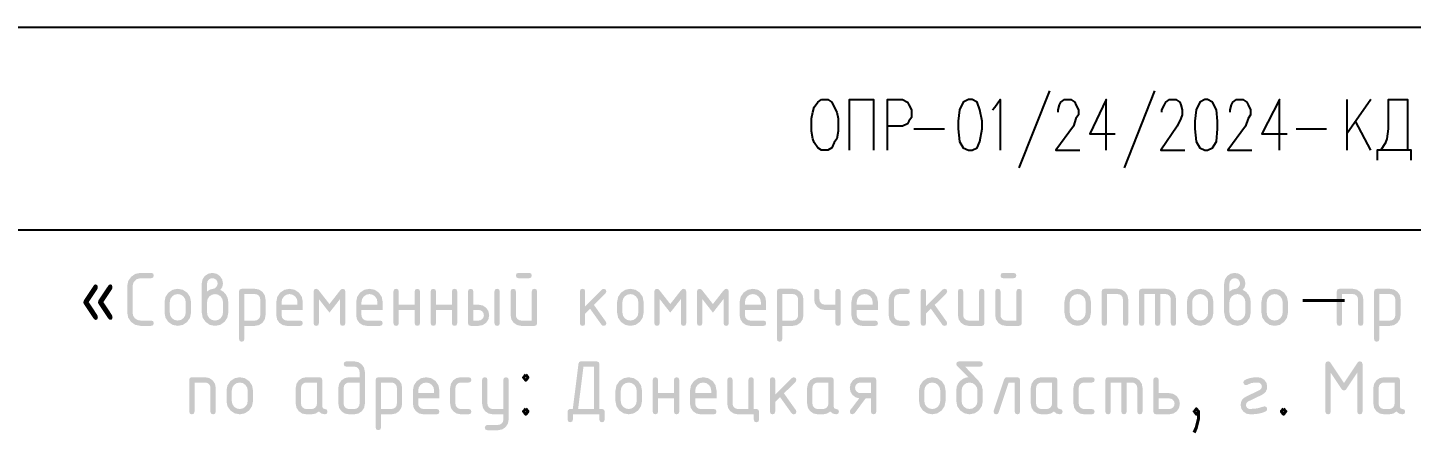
# Model space of a CAD drawing. Header units: millimetres. Extents: x 0 to 420, y 0 to 297.
# Drawn here: x 337.33 to 383.63, y 25.47 to 39.03 of the extents above; entities that cross this region are included whole.
import ezdxf

# ---------------------------------------------------------------- set-up
doc = ezdxf.new("R2010")
doc.units = ezdxf.units.MM
doc.layers.get('0').update_dxf_attribs({"linetype": 'CONTINUOUS'})
doc.styles.get("Standard").update_dxf_attribs({"font": 'STANDARD'})

msp = doc.modelspace()

# ---------------------------------------------------------------- hatches: boundary and pattern name
at = {"true_color": 0x000007}
for points in [[(341.462651, 30.814477), (341.529141, 30.792222), (341.551397, 30.725732), (341.529141, 30.659035), (341.462651, 30.636986), (341.107668, 30.636986), (340.97331, 30.603982), (340.877812, 30.505246), (340.841983, 30.370749), (340.841983, 29.483844), (340.861413, 29.3818), (340.919704, 29.295879), (341.005418, 29.237588), (341.107668, 29.218158), (341.462651, 29.218158), (341.529141, 29.195903), (341.551397, 29.129412), (341.529141, 29.062715), (341.462651, 29.040667), (341.107668, 29.040667), (340.936998, 29.072982), (340.794027, 29.170202), (340.696806, 29.313174), (340.664491, 29.483844), (340.664491, 30.370749), (340.696806, 30.541006), (340.794027, 30.684391), (340.936998, 30.781887), (341.107668, 30.814477)], [(347.430347, 29.483844), (347.075916, 29.938045), (347.075916, 29.129412), (347.053661, 29.062715), (346.98717, 29.040667), (346.920473, 29.062715), (346.898425, 29.129412), (346.898425, 30.193258), (346.920473, 30.259748), (346.98717, 30.282003), (347.031336, 30.267947), (347.075916, 30.22578), (347.430347, 29.771578), (347.78533, 30.22578), (347.82922, 30.267947), (347.873524, 30.282003), (347.940015, 30.259748), (347.96227, 30.193258), (347.96227, 29.129412), (347.940015, 29.062715), (347.873524, 29.040667), (347.80731, 29.062715), (347.78533, 29.129412), (347.78533, 29.938045)], [(349.749181, 29.572589), (349.749181, 29.129412), (349.726926, 29.062715), (349.660436, 29.040667), (349.593739, 29.062715), (349.57169, 29.129412), (349.57169, 30.193258), (349.593739, 30.259748), (349.660436, 30.282003), (349.726926, 30.259748), (349.749181, 30.193258), (349.749181, 29.750081), (350.281104, 29.750081), (350.281104, 30.193258), (350.303153, 30.259748), (350.36985, 30.282003), (350.43634, 30.259748), (350.458595, 30.193258), (350.458595, 29.129412), (350.43634, 29.062715), (350.36985, 29.040667), (350.303153, 29.062715), (350.281104, 29.129412), (350.281104, 29.572589)], [(350.995968, 29.572589), (350.995968, 29.129412), (350.973713, 29.062715), (350.907222, 29.040667), (350.840525, 29.062715), (350.818477, 29.129412), (350.818477, 30.193258), (350.840525, 30.259748), (350.907222, 30.282003), (350.973713, 30.259748), (350.995968, 30.193258), (350.995968, 29.750081), (351.527891, 29.750081), (351.527891, 30.193258), (351.549939, 30.259748), (351.616636, 30.282003), (351.683127, 30.259748), (351.705382, 30.193258), (351.705382, 29.129412), (351.683127, 29.062715), (351.616636, 29.040667), (351.549939, 29.062715), (351.527891, 29.129412), (351.527891, 29.572589)], [(355.985879, 29.698818), (356.543158, 30.256648), (356.606547, 30.282003), (356.673038, 30.259748), (356.695293, 30.193258), (356.668283, 30.131522), (356.278574, 29.741812), (356.677654, 29.180675), (356.695293, 29.127759), (356.673038, 29.062302), (356.606547, 29.040667), (356.564242, 29.0499), (356.532685, 29.078149), (356.150692, 29.614482), (355.985879, 29.449117), (355.985879, 29.129412), (355.963624, 29.062715), (355.897133, 29.040667), (355.830436, 29.062715), (355.808388, 29.129412), (355.808388, 30.193258), (355.830436, 30.259748), (355.897133, 30.282003), (355.963624, 30.259748), (355.985879, 30.193258)], [(358.833884, 29.483844), (358.479452, 29.938045), (358.479452, 29.129412), (358.457197, 29.062715), (358.390707, 29.040667), (358.32401, 29.062715), (358.301961, 29.129412), (358.301961, 30.193258), (358.32401, 30.259748), (358.390707, 30.282003), (358.434873, 30.267947), (358.479452, 30.22578), (358.833884, 29.771578), (359.188866, 30.22578), (359.232757, 30.267947), (359.277061, 30.282003), (359.343551, 30.259748), (359.365806, 30.193258), (359.365806, 29.129412), (359.343551, 29.062715), (359.277061, 29.040667), (359.210846, 29.062715), (359.188866, 29.129412), (359.188866, 29.938045)], [(360.260362, 29.483844), (359.905931, 29.938045), (359.905931, 29.129412), (359.883676, 29.062715), (359.817185, 29.040667), (359.750488, 29.062715), (359.72844, 29.129412), (359.72844, 30.193258), (359.750488, 30.259748), (359.817185, 30.282003), (359.861351, 30.267947), (359.905931, 30.22578), (360.260362, 29.771578), (360.615345, 30.22578), (360.659236, 30.267947), (360.703539, 30.282003), (360.77003, 30.259748), (360.792285, 30.193258), (360.792285, 29.129412), (360.77003, 29.062715), (360.703539, 29.040667), (360.637325, 29.062715), (360.615345, 29.129412), (360.615345, 29.938045)], [(364.535397, 30.193258), (364.535397, 29.129412), (364.513142, 29.062715), (364.446651, 29.040667), (364.379954, 29.062715), (364.357906, 29.129412), (364.357906, 29.572589), (364.002923, 29.572589), (363.867255, 29.597945), (363.752671, 29.674564), (363.674537, 29.787426), (363.648492, 29.920957), (363.648492, 30.193258), (363.67054, 30.259748), (363.737237, 30.282003), (363.803728, 30.259748), (363.825983, 30.193258), (363.825983, 29.927572), (363.838937, 29.859841), (363.878348, 29.802446), (363.935468, 29.763034), (364.002923, 29.750081), (364.357906, 29.750081), (364.357906, 30.193258), (364.379954, 30.259748), (364.446651, 30.282003), (364.513142, 30.259748)], [(366.319556, 29.927572), (366.319556, 29.395649), (366.33251, 29.327919), (366.371922, 29.270523), (366.429041, 29.231112), (366.496496, 29.218158), (366.762733, 29.218158), (366.829224, 29.195903), (366.851479, 29.129412), (366.829224, 29.062715), (366.762733, 29.040667), (366.496496, 29.040667), (366.358968, 29.066298), (366.244591, 29.143193), (366.167696, 29.257639), (366.142065, 29.395649), (366.142065, 29.927572), (366.167696, 30.064825), (366.244591, 30.178926), (366.358968, 30.256096), (366.496496, 30.282003), (366.762733, 30.282003), (366.829224, 30.259748), (366.851479, 30.193258), (366.829224, 30.127043), (366.762733, 30.105063), (366.496496, 30.105063), (366.42787, 30.091972), (366.370819, 30.053249), (366.332372, 29.995785)], [(367.389415, 29.698818), (367.946694, 30.256648), (368.010084, 30.282003), (368.076574, 30.259748), (368.098829, 30.193258), (368.07182, 30.131522), (367.682111, 29.741812), (368.08119, 29.180675), (368.098829, 29.127759), (368.076574, 29.062302), (368.010084, 29.040667), (367.967778, 29.0499), (367.936221, 29.078149), (367.554229, 29.614482), (367.389415, 29.449117), (367.389415, 29.129412), (367.36716, 29.062715), (367.30067, 29.040667), (367.233973, 29.062715), (367.211924, 29.129412), (367.211924, 30.193258), (367.233973, 30.259748), (367.30067, 30.282003), (367.36716, 30.259748), (367.389415, 30.193258)], [(369.345616, 30.193258), (369.345616, 29.129412), (369.323361, 29.062715), (369.25687, 29.040667), (368.813142, 29.040667), (368.675614, 29.066298), (368.561237, 29.143193), (368.484342, 29.257639), (368.458711, 29.395649), (368.458711, 30.193258), (368.480759, 30.259748), (368.547456, 30.282003), (368.613947, 30.259748), (368.636202, 30.193258), (368.636202, 29.395649), (368.649156, 29.327919), (368.688567, 29.270523), (368.745687, 29.231112), (368.813142, 29.218158), (369.168125, 29.218158), (369.168125, 30.193258), (369.190173, 30.259748), (369.25687, 30.282003), (369.323361, 30.259748)], [(373.26893, 29.129412), (373.26893, 30.193258), (373.290978, 30.259748), (373.357675, 30.282003), (373.800852, 30.282003), (373.937278, 30.256027), (374.052207, 30.178375), (374.129859, 30.063929), (374.155835, 29.927572), (374.155835, 29.129412), (374.13358, 29.062715), (374.067089, 29.040667), (374.000392, 29.062715), (373.978344, 29.129412), (373.978344, 29.927572), (373.965528, 29.996474), (373.927081, 30.0538), (373.869961, 30.092248), (373.800852, 30.105063), (373.446421, 30.105063), (373.446421, 29.129412), (373.424166, 29.062715), (373.357675, 29.040667), (373.290978, 29.062715)], [(374.604462, 30.282003), (375.402622, 30.282003), (375.538979, 30.256027), (375.653425, 30.178375), (375.731077, 30.063929), (375.757053, 29.927572), (375.757053, 29.129412), (375.734798, 29.062715), (375.668307, 29.040667), (375.60161, 29.062715), (375.579562, 29.129412), (375.579562, 29.927572), (375.566746, 29.996474), (375.528299, 30.0538), (375.471248, 30.092248), (375.402622, 30.105063), (375.22513, 30.105063), (375.22513, 29.129412), (375.202875, 29.062715), (375.136385, 29.040667), (375.069688, 29.062715), (375.047639, 29.129412), (375.047639, 30.105063), (374.693208, 30.105063), (374.693208, 29.129412), (374.670952, 29.062715), (374.604462, 29.040667), (374.537765, 29.062715), (374.515716, 29.129412), (374.515716, 30.193258), (374.537765, 30.259748)], [(381.135158, 29.129412), (381.135158, 30.193258), (381.157207, 30.259748), (381.223904, 30.282003), (381.667081, 30.282003), (381.803507, 30.256027), (381.918435, 30.178375), (381.996087, 30.063929), (382.022063, 29.927572), (382.022063, 29.129412), (381.999808, 29.062715), (381.933318, 29.040667), (381.866621, 29.062715), (381.844572, 29.129412), (381.844572, 29.927572), (381.831756, 29.996474), (381.793309, 30.0538), (381.736189, 30.092248), (381.667081, 30.105063), (381.312649, 30.105063), (381.312649, 29.129412), (381.290394, 29.062715), (381.223904, 29.040667), (381.157207, 29.062715)], [(381.906749, 27.851144), (381.973239, 27.828889), (381.995495, 27.762398), (381.995495, 26.166079), (381.973239, 26.099382), (381.906749, 26.077333), (381.840052, 26.099382), (381.818003, 26.166079), (381.818003, 27.470806), (381.456957, 26.928961), (381.418166, 26.888791), (381.374826, 26.875493), (381.330522, 26.888791), (381.291593, 26.928961), (380.931649, 27.470806), (380.931649, 26.166079), (380.909394, 26.099382), (380.842904, 26.077333), (380.776207, 26.099382), (380.754158, 26.166079), (380.754158, 27.762398), (380.776207, 27.828889), (380.842904, 27.851144), (380.886312, 27.839982), (380.920625, 27.806496), (381.374826, 27.125194), (381.831784, 27.812008), (381.863065, 27.841291)], [(342.738825, 26.166079), (342.738825, 27.229924), (342.760873, 27.296415), (342.82757, 27.31867), (343.270747, 27.31867), (343.407173, 27.292694), (343.522102, 27.215042), (343.599754, 27.100596), (343.62573, 26.964239), (343.62573, 26.166079), (343.603475, 26.099382), (343.536984, 26.077333), (343.470287, 26.099382), (343.448239, 26.166079), (343.448239, 26.964239), (343.435423, 27.033141), (343.396976, 27.090467), (343.339856, 27.128914), (343.270747, 27.14173), (342.916316, 27.14173), (342.916316, 26.166079), (342.894061, 26.099382), (342.82757, 26.077333), (342.760873, 26.099382)], [(351.646587, 26.964239), (351.646587, 26.432316), (351.659541, 26.364585), (351.698952, 26.30719), (351.756072, 26.267778), (351.823527, 26.254825), (352.089764, 26.254825), (352.156254, 26.232569), (352.17851, 26.166079), (352.156254, 26.099382), (352.089764, 26.077333), (351.823527, 26.077333), (351.685999, 26.102965), (351.571622, 26.179859), (351.494727, 26.294305), (351.469096, 26.432316), (351.469096, 26.964239), (351.494727, 27.101491), (351.571622, 27.215593), (351.685999, 27.292763), (351.823527, 27.31867), (352.089764, 27.31867), (352.156254, 27.296415), (352.17851, 27.229924), (352.156254, 27.16371), (352.089764, 27.14173), (351.823527, 27.14173), (351.754901, 27.128639), (351.69785, 27.089916), (351.659403, 27.032452)], [(353.248369, 25.897086), (353.248369, 26.077333), (352.893386, 26.077333), (352.755858, 26.103034), (352.641481, 26.180411), (352.564586, 26.294994), (352.538955, 26.432316), (352.538955, 27.229924), (352.561003, 27.296415), (352.6277, 27.31867), (352.694191, 27.296415), (352.716446, 27.229924), (352.716446, 26.432316), (352.7294, 26.364585), (352.768811, 26.30719), (352.825931, 26.267778), (352.893386, 26.254825), (353.248369, 26.254825), (353.248369, 27.229924), (353.270417, 27.296415), (353.337114, 27.31867), (353.403605, 27.296415), (353.42586, 27.229924), (353.42586, 25.899842), (353.400297, 25.763485), (353.323885, 25.649039), (353.210679, 25.571387), (353.074736, 25.545411), (352.716446, 25.545411), (352.649749, 25.567666), (352.6277, 25.634156), (352.654159, 25.695892), (352.716446, 25.722351), (353.070877, 25.722351), (353.139986, 25.735029), (353.197106, 25.772511), (353.235553, 25.828597)], [(358.424176, 26.609256), (358.424176, 26.166079), (358.40192, 26.099382), (358.33543, 26.077333), (358.268733, 26.099382), (358.246684, 26.166079), (358.246684, 27.229924), (358.268733, 27.296415), (358.33543, 27.31867), (358.40192, 27.296415), (358.424176, 27.229924), (358.424176, 26.786747), (358.956098, 26.786747), (358.956098, 27.229924), (358.978147, 27.296415), (359.044844, 27.31867), (359.111334, 27.296415), (359.13359, 27.229924), (359.13359, 26.166079), (359.111334, 26.099382), (359.044844, 26.077333), (358.978147, 26.099382), (358.956098, 26.166079), (358.956098, 26.609256)], [(361.715357, 26.254825), (361.781848, 26.232569), (361.804103, 26.166079), (361.804103, 25.899842), (361.781848, 25.833352), (361.715357, 25.811096), (361.649143, 25.833352), (361.627163, 25.899842), (361.627163, 26.077333), (361.094689, 26.077333), (360.957161, 26.103034), (360.842784, 26.180411), (360.765889, 26.294994), (360.740258, 26.432316), (360.740258, 27.229924), (360.762306, 27.296415), (360.829003, 27.31867), (360.895494, 27.296415), (360.917749, 27.229924), (360.917749, 26.432316), (360.930702, 26.364585), (360.970114, 26.30719), (361.027234, 26.267778), (361.094689, 26.254825), (361.449672, 26.254825), (361.449672, 27.229924), (361.47172, 27.296415), (361.538417, 27.31867), (361.604908, 27.296415), (361.627163, 27.229924), (361.627163, 26.254825)], [(362.344228, 26.735484), (362.901506, 27.293314), (362.964896, 27.31867), (363.031386, 27.296415), (363.053642, 27.229924), (363.026632, 27.168188), (362.636923, 26.778479), (363.036003, 26.217342), (363.053642, 26.164425), (363.031386, 26.098969), (362.964896, 26.077333), (362.92259, 26.086566), (362.891033, 26.114816), (362.509041, 26.651148), (362.344228, 26.485784), (362.344228, 26.166079), (362.321972, 26.099382), (362.255482, 26.077333), (362.188785, 26.099382), (362.166736, 26.166079), (362.166736, 27.229924), (362.188785, 27.296415), (362.255482, 27.31867), (362.321972, 27.296415), (362.344228, 27.229924)], [(370.093398, 27.31867), (370.44838, 27.31867), (370.514871, 27.296415), (370.537126, 27.229924), (370.537126, 26.166079), (370.514871, 26.099382), (370.44838, 26.077333), (370.381683, 26.099382), (370.359635, 26.166079), (370.359635, 27.14173), (370.156788, 27.14173), (369.8222, 26.137967), (369.791125, 26.092354), (369.738966, 26.077333), (369.672269, 26.099726), (369.650221, 26.167181), (369.654079, 26.194191), (370.004652, 27.246461), (370.038896, 27.300549)], [(372.500977, 26.964239), (372.500977, 26.432316), (372.513931, 26.364585), (372.553343, 26.30719), (372.610462, 26.267778), (372.677917, 26.254825), (372.944154, 26.254825), (373.010645, 26.232569), (373.0329, 26.166079), (373.010645, 26.099382), (372.944154, 26.077333), (372.677917, 26.077333), (372.540389, 26.102965), (372.426012, 26.179859), (372.349118, 26.294305), (372.323486, 26.432316), (372.323486, 26.964239), (372.349118, 27.101491), (372.426012, 27.215593), (372.540389, 27.292763), (372.677917, 27.31867), (372.944154, 27.31867), (373.010645, 27.296415), (373.0329, 27.229924), (373.010645, 27.16371), (372.944154, 27.14173), (372.677917, 27.14173), (372.609291, 27.128639), (372.55224, 27.089916), (372.513793, 27.032452)], [(373.482091, 27.31867), (374.28025, 27.31867), (374.416607, 27.292694), (374.531053, 27.215042), (374.608706, 27.100596), (374.634682, 26.964239), (374.634682, 26.166079), (374.612427, 26.099382), (374.545936, 26.077333), (374.479239, 26.099382), (374.457191, 26.166079), (374.457191, 26.964239), (374.444375, 27.033141), (374.405928, 27.090467), (374.348877, 27.128914), (374.28025, 27.14173), (374.102759, 27.14173), (374.102759, 26.166079), (374.080504, 26.099382), (374.014013, 26.077333), (373.947316, 26.099382), (373.925268, 26.166079), (373.925268, 27.14173), (373.570836, 27.14173), (373.570836, 26.166079), (373.548581, 26.099382), (373.482091, 26.077333), (373.415394, 26.099382), (373.393345, 26.166079), (373.393345, 27.229924), (373.415394, 27.296415)], [(378.715984, 26.34357), (378.782475, 26.321315), (378.80473, 26.254825), (378.792052, 26.209349), (378.754569, 26.17545), (378.657745, 26.132446), (378.537666, 26.101794), (378.394436, 26.08344), (378.228159, 26.077333), (378.108683, 26.099795), (378.008224, 26.167733), (377.940287, 26.268192), (377.917825, 26.387668), (377.928892, 26.478411), (377.962129, 26.555513), (378.017586, 26.618971), (378.095316, 26.668787), (378.554478, 26.890376), (378.609049, 26.93716), (378.627239, 27.008336), (378.617386, 27.059186), (378.588102, 27.102594), (378.544694, 27.131877), (378.493845, 27.14173), (378.361829, 27.136838), (378.2695, 27.122437), (378.136657, 27.063457), (378.095316, 27.052984), (378.033029, 27.079443), (378.00657, 27.14173), (378.018215, 27.185138), (378.053424, 27.219451), (378.139293, 27.26286), (378.241388, 27.293865), (378.359606, 27.312469), (378.493845, 27.31867), (378.613321, 27.295933), (378.71378, 27.22772), (378.781992, 27.127536), (378.80473, 27.008336), (378.793482, 26.917678), (378.759806, 26.840766), (378.703806, 26.777497), (378.625585, 26.727767), (378.170281, 26.508384), (378.113988, 26.460015), (378.095316, 26.387668), (378.104893, 26.336405), (378.133901, 26.29341), (378.176896, 26.264402), (378.228159, 26.254825), (378.471176, 26.275151), (378.68236, 26.336405)]]:
    msp.add_hatch(color=0, dxfattribs=at).paths.add_polyline_path(points, flags=0)
h = msp.add_hatch(color=0, dxfattribs=at)
h.paths.add_polyline_path([(343.335556, 30.193258), (343.443456, 30.259748), (343.542262, 30.282003), (343.595109, 30.297369), (343.644236, 30.34374), (343.678481, 30.401617), (343.689987, 30.459495), (343.677172, 30.528603), (343.638724, 30.585723), (343.581605, 30.62417), (343.512496, 30.636986), (343.44387, 30.623895), (343.386819, 30.585172), (343.348372, 30.527708), (343.335556, 30.459495)], flags=0)
h.paths.add_polyline_path([(343.778733, 30.245623), (343.888356, 30.179409), (343.972761, 30.083015), (344.026849, 29.966088), (344.04497, 29.838826), (344.04497, 29.483844), (344.012379, 29.312691), (343.914883, 29.169651), (343.771498, 29.072913), (343.601242, 29.040667), (343.430089, 29.072982), (343.287049, 29.170202), (343.190311, 29.313174), (343.158065, 29.483844), (343.158065, 30.459495), (343.183765, 30.597023), (343.261142, 30.7114), (343.375657, 30.78857), (343.512496, 30.814477), (343.650024, 30.788501), (343.764401, 30.710849), (343.841572, 30.595921), (343.867479, 30.459495), (343.845223, 30.33871)], flags=0)
h.paths.add_polyline_path([(343.867479, 29.483844), (343.867479, 29.838826), (343.848048, 29.94087), (343.789757, 30.026791), (343.703768, 30.085357), (343.601242, 30.105063), (343.498302, 30.085357), (343.412726, 30.026791), (343.354711, 29.94087), (343.335556, 29.838826), (343.335556, 29.483844), (343.354711, 29.380904), (343.412726, 29.295328), (343.498302, 29.237313), (343.601242, 29.218158), (343.703768, 29.237588), (343.789757, 29.295879), (343.848048, 29.3818)], flags=0)
h = msp.add_hatch(color=0, dxfattribs=at)
h.paths.add_polyline_path([(354.378647, 30.193258), (354.378647, 29.129412), (354.356392, 29.062715), (354.289902, 29.040667), (353.846173, 29.040667), (353.708645, 29.066298), (353.594268, 29.143193), (353.517373, 29.257639), (353.491742, 29.395649), (353.491742, 30.193258), (353.513791, 30.259748), (353.580488, 30.282003), (353.646978, 30.259748), (353.669233, 30.193258), (353.669233, 29.395649), (353.682187, 29.327919), (353.721599, 29.270523), (353.778718, 29.231112), (353.846173, 29.218158), (354.201156, 29.218158), (354.201156, 30.193258), (354.223205, 30.259748), (354.289902, 30.282003), (354.356392, 30.259748)], flags=0)
h.paths.add_polyline_path([(354.110757, 30.636986), (353.757428, 30.636986), (353.691213, 30.659035), (353.669233, 30.725732), (353.691213, 30.792222), (353.757428, 30.814477), (354.110757, 30.814477), (354.177247, 30.792222), (354.199502, 30.725732), (354.177247, 30.659035)], flags=0)
h = msp.add_hatch(color=0, dxfattribs=at)
h.paths.add_polyline_path([(370.592403, 30.193258), (370.592403, 29.129412), (370.570147, 29.062715), (370.503657, 29.040667), (370.059929, 29.040667), (369.9224, 29.066298), (369.808023, 29.143193), (369.731129, 29.257639), (369.705497, 29.395649), (369.705497, 30.193258), (369.727546, 30.259748), (369.794243, 30.282003), (369.860733, 30.259748), (369.882989, 30.193258), (369.882989, 29.395649), (369.895942, 29.327919), (369.935354, 29.270523), (369.992474, 29.231112), (370.059929, 29.218158), (370.414911, 29.218158), (370.414911, 30.193258), (370.43696, 30.259748), (370.503657, 30.282003), (370.570147, 30.259748)], flags=0)
h.paths.add_polyline_path([(370.324512, 30.636986), (369.971183, 30.636986), (369.904968, 30.659035), (369.882989, 30.725732), (369.904968, 30.792222), (369.971183, 30.814477), (370.324512, 30.814477), (370.391002, 30.792222), (370.413258, 30.725732), (370.391002, 30.659035)], flags=0)
h = msp.add_hatch(color=0, dxfattribs=at)
h.paths.add_polyline_path([(377.543401, 30.193258), (377.651301, 30.259748), (377.750106, 30.282003), (377.802954, 30.297369), (377.852081, 30.34374), (377.886325, 30.401617), (377.897832, 30.459495), (377.885016, 30.528603), (377.846569, 30.585723), (377.789449, 30.62417), (377.720341, 30.636986), (377.651714, 30.623895), (377.594664, 30.585172), (377.556216, 30.527708), (377.543401, 30.459495)], flags=0)
h.paths.add_polyline_path([(377.986578, 30.245623), (378.096201, 30.179409), (378.180605, 30.083015), (378.234693, 29.966088), (378.252815, 29.838826), (378.252815, 29.483844), (378.220224, 29.312691), (378.122728, 29.169651), (377.979343, 29.072913), (377.809086, 29.040667), (377.637934, 29.072982), (377.494894, 29.170202), (377.398155, 29.313174), (377.365909, 29.483844), (377.365909, 30.459495), (377.39161, 30.597023), (377.468986, 30.7114), (377.583501, 30.78857), (377.720341, 30.814477), (377.857869, 30.788501), (377.972246, 30.710849), (378.049416, 30.595921), (378.075323, 30.459495), (378.053068, 30.33871)], flags=0)
h.paths.add_polyline_path([(378.075323, 29.483844), (378.075323, 29.838826), (378.055893, 29.94087), (377.997602, 30.026791), (377.911612, 30.085357), (377.809086, 30.105063), (377.706147, 30.085357), (377.620571, 30.026791), (377.562555, 29.94087), (377.543401, 29.838826), (377.543401, 29.483844), (377.562555, 29.380904), (377.620571, 29.295328), (377.706147, 29.237313), (377.809086, 29.218158), (377.911612, 29.237588), (377.997602, 29.295879), (378.055893, 29.3818)], flags=0)
h = msp.add_hatch(color=0, dxfattribs=at)
h.paths.add_polyline_path([(341.911278, 29.483844), (341.911278, 29.838826), (341.943593, 30.009083), (342.040814, 30.152468), (342.183785, 30.249482), (342.354455, 30.282003), (342.526572, 30.249826), (342.66975, 30.15357), (342.766006, 30.010874), (342.798183, 29.838826), (342.798183, 29.483844), (342.765593, 29.313174), (342.668097, 29.170202), (342.524712, 29.072982), (342.354455, 29.040667), (342.183785, 29.072982), (342.040814, 29.170202), (341.943593, 29.313174)], flags=0)
h.paths.add_polyline_path([(342.620692, 29.483844), (342.620692, 29.838826), (342.600986, 29.94087), (342.542419, 30.026791), (342.456499, 30.085357), (342.354455, 30.105063), (342.252205, 30.085357), (342.166491, 30.026791), (342.1082, 29.94087), (342.088769, 29.838826), (342.088769, 29.483844), (342.107924, 29.380904), (342.165939, 29.295328), (342.251516, 29.237313), (342.354455, 29.218158), (342.456499, 29.237588), (342.542419, 29.295879), (342.600986, 29.3818)], flags=0)
h = msp.add_hatch(color=0, dxfattribs=at)
h.paths.add_polyline_path([(344.404851, 30.193258), (344.4269, 30.259748), (344.493597, 30.282003), (344.936774, 30.282003), (345.074302, 30.256096), (345.188679, 30.178926), (345.26585, 30.064825), (345.291757, 29.927572), (345.291757, 29.395649), (345.26585, 29.258328), (345.188679, 29.143744), (345.074302, 29.066367), (344.936774, 29.040667), (344.582343, 29.040667), (344.582343, 28.59749), (344.560087, 28.530999), (344.493597, 28.508744), (344.4269, 28.530999), (344.404851, 28.59749)], flags=0)
h.paths.add_polyline_path([(344.582343, 30.105063), (344.582343, 29.218158), (344.936774, 29.218158), (345.004987, 29.230974), (345.062451, 29.269421), (345.101174, 29.326747), (345.114265, 29.395649), (345.114265, 29.927572), (345.10145, 29.996474), (345.063002, 30.0538), (345.005883, 30.092248), (344.936774, 30.105063)], flags=0)
h = msp.add_hatch(color=0, dxfattribs=at)
h.paths.add_polyline_path([(346.094815, 30.105063), (345.992565, 30.085357), (345.906851, 30.026791), (345.84856, 29.94087), (345.829129, 29.838826), (345.829129, 29.750081), (346.361052, 29.750081), (346.361052, 29.838826), (346.341346, 29.94087), (346.282779, 30.026791), (346.196859, 30.085357)], flags=0)
h.paths.add_polyline_path([(345.829129, 29.572589), (345.829129, 29.395649), (345.842083, 29.327919), (345.881495, 29.270523), (345.938614, 29.231112), (346.006069, 29.218158), (346.449798, 29.218158), (346.516288, 29.195903), (346.538543, 29.129412), (346.516288, 29.062715), (346.449798, 29.040667), (346.006069, 29.040667), (345.868541, 29.066298), (345.754164, 29.143193), (345.677269, 29.257639), (345.651638, 29.395649), (345.651638, 29.838826), (345.683953, 30.009083), (345.781173, 30.152468), (345.924145, 30.249482), (346.094815, 30.282003), (346.266932, 30.249826), (346.41011, 30.15357), (346.506366, 30.010874), (346.538543, 29.838826), (346.538543, 29.572589)], flags=0)
h = msp.add_hatch(color=0, dxfattribs=at)
h.paths.add_polyline_path([(348.76808, 30.105063), (348.66583, 30.085357), (348.580116, 30.026791), (348.521825, 29.94087), (348.502395, 29.838826), (348.502395, 29.750081), (349.034317, 29.750081), (349.034317, 29.838826), (349.014611, 29.94087), (348.956045, 30.026791), (348.870124, 30.085357)], flags=0)
h.paths.add_polyline_path([(348.502395, 29.572589), (348.502395, 29.395649), (348.515348, 29.327919), (348.55476, 29.270523), (348.61188, 29.231112), (348.679335, 29.218158), (349.123063, 29.218158), (349.189553, 29.195903), (349.211809, 29.129412), (349.189553, 29.062715), (349.123063, 29.040667), (348.679335, 29.040667), (348.541806, 29.066298), (348.427429, 29.143193), (348.350535, 29.257639), (348.324903, 29.395649), (348.324903, 29.838826), (348.357218, 30.009083), (348.454439, 30.152468), (348.59741, 30.249482), (348.76808, 30.282003), (348.940197, 30.249826), (349.083375, 30.15357), (349.179631, 30.010874), (349.211809, 29.838826), (349.211809, 29.572589)], flags=0)
h = msp.add_hatch(color=0, dxfattribs=at)
h.paths.add_polyline_path([(352.774677, 29.395649), (352.74877, 29.257639), (352.6716, 29.143193), (352.557223, 29.066298), (352.419695, 29.040667), (352.154009, 29.040667), (352.087312, 29.062715), (352.065263, 29.129412), (352.065263, 30.193258), (352.087312, 30.259748), (352.154009, 30.282003), (352.220499, 30.259748), (352.242755, 30.193258), (352.242755, 29.750081), (352.419695, 29.750081), (352.557223, 29.724174), (352.6716, 29.647003), (352.74877, 29.532902)], flags=0)
h.paths.add_polyline_path([(352.597186, 29.395649), (352.58437, 29.464276), (352.545923, 29.521326), (352.488803, 29.559774), (352.419695, 29.572589), (352.242755, 29.572589), (352.242755, 29.218158), (352.419695, 29.218158), (352.487908, 29.230974), (352.545372, 29.269421), (352.584095, 29.326747)], flags=0)
h.paths.add_polyline_path([(352.952169, 30.193258), (352.974148, 30.259748), (353.040363, 30.282003), (353.106853, 30.259748), (353.129109, 30.193258), (353.129109, 29.129412), (353.106853, 29.062715), (353.040363, 29.040667), (352.974148, 29.062715), (352.952169, 29.129412)], flags=0)
h = msp.add_hatch(color=0, dxfattribs=at)
h.paths.add_polyline_path([(357.055174, 29.483844), (357.055174, 29.838826), (357.087489, 30.009083), (357.18471, 30.152468), (357.327681, 30.249482), (357.498351, 30.282003), (357.670468, 30.249826), (357.813646, 30.15357), (357.909902, 30.010874), (357.94208, 29.838826), (357.94208, 29.483844), (357.909489, 29.313174), (357.811993, 29.170202), (357.668608, 29.072982), (357.498351, 29.040667), (357.327681, 29.072982), (357.18471, 29.170202), (357.087489, 29.313174)], flags=0)
h.paths.add_polyline_path([(357.764588, 29.483844), (357.764588, 29.838826), (357.744882, 29.94087), (357.686316, 30.026791), (357.600395, 30.085357), (357.498351, 30.105063), (357.396101, 30.085357), (357.310387, 30.026791), (357.252096, 29.94087), (357.232666, 29.838826), (357.232666, 29.483844), (357.25182, 29.380904), (357.309836, 29.295328), (357.395412, 29.237313), (357.498351, 29.218158), (357.600395, 29.237588), (357.686316, 29.295879), (357.744882, 29.3818)], flags=0)
h = msp.add_hatch(color=0, dxfattribs=at)
h.paths.add_polyline_path([(361.598095, 30.105063), (361.495845, 30.085357), (361.410131, 30.026791), (361.35184, 29.94087), (361.33241, 29.838826), (361.33241, 29.750081), (361.864332, 29.750081), (361.864332, 29.838826), (361.844626, 29.94087), (361.78606, 30.026791), (361.700139, 30.085357)], flags=0)
h.paths.add_polyline_path([(361.33241, 29.572589), (361.33241, 29.395649), (361.345363, 29.327919), (361.384775, 29.270523), (361.441895, 29.231112), (361.50935, 29.218158), (361.953078, 29.218158), (362.019568, 29.195903), (362.041824, 29.129412), (362.019568, 29.062715), (361.953078, 29.040667), (361.50935, 29.040667), (361.371822, 29.066298), (361.257444, 29.143193), (361.18055, 29.257639), (361.154918, 29.395649), (361.154918, 29.838826), (361.187233, 30.009083), (361.284454, 30.152468), (361.427425, 30.249482), (361.598095, 30.282003), (361.770212, 30.249826), (361.913391, 30.15357), (362.009647, 30.010874), (362.041824, 29.838826), (362.041824, 29.572589)], flags=0)
h = msp.add_hatch(color=0, dxfattribs=at)
h.paths.add_polyline_path([(362.401705, 30.193258), (362.423754, 30.259748), (362.490451, 30.282003), (362.933628, 30.282003), (363.071156, 30.256096), (363.185533, 30.178926), (363.262703, 30.064825), (363.28861, 29.927572), (363.28861, 29.395649), (363.262703, 29.258328), (363.185533, 29.143744), (363.071156, 29.066367), (362.933628, 29.040667), (362.579196, 29.040667), (362.579196, 28.59749), (362.556941, 28.530999), (362.490451, 28.508744), (362.423754, 28.530999), (362.401705, 28.59749)], flags=0)
h.paths.add_polyline_path([(362.579196, 30.105063), (362.579196, 29.218158), (362.933628, 29.218158), (363.001841, 29.230974), (363.059305, 29.269421), (363.098028, 29.326747), (363.111119, 29.395649), (363.111119, 29.927572), (363.098303, 29.996474), (363.059856, 30.0538), (363.002736, 30.092248), (362.933628, 30.105063)], flags=0)
h = msp.add_hatch(color=0, dxfattribs=at)
h.paths.add_polyline_path([(365.338455, 30.105063), (365.236205, 30.085357), (365.150491, 30.026791), (365.0922, 29.94087), (365.07277, 29.838826), (365.07277, 29.750081), (365.604692, 29.750081), (365.604692, 29.838826), (365.584986, 29.94087), (365.52642, 30.026791), (365.440499, 30.085357)], flags=0)
h.paths.add_polyline_path([(365.07277, 29.572589), (365.07277, 29.395649), (365.085723, 29.327919), (365.125135, 29.270523), (365.182255, 29.231112), (365.24971, 29.218158), (365.693438, 29.218158), (365.759928, 29.195903), (365.782184, 29.129412), (365.759928, 29.062715), (365.693438, 29.040667), (365.24971, 29.040667), (365.112182, 29.066298), (364.997804, 29.143193), (364.92091, 29.257639), (364.895278, 29.395649), (364.895278, 29.838826), (364.927593, 30.009083), (365.024814, 30.152468), (365.167785, 30.249482), (365.338455, 30.282003), (365.510572, 30.249826), (365.653751, 30.15357), (365.750006, 30.010874), (365.782184, 29.838826), (365.782184, 29.572589)], flags=0)
h = msp.add_hatch(color=0, dxfattribs=at)
h.paths.add_polyline_path([(372.022143, 29.483844), (372.022143, 29.838826), (372.054458, 30.009083), (372.151679, 30.152468), (372.29465, 30.249482), (372.46532, 30.282003), (372.637437, 30.249826), (372.780615, 30.15357), (372.876871, 30.010874), (372.909048, 29.838826), (372.909048, 29.483844), (372.876458, 29.313174), (372.778962, 29.170202), (372.635577, 29.072982), (372.46532, 29.040667), (372.29465, 29.072982), (372.151679, 29.170202), (372.054458, 29.313174)], flags=0)
h.paths.add_polyline_path([(372.731557, 29.483844), (372.731557, 29.838826), (372.711851, 29.94087), (372.653284, 30.026791), (372.567364, 30.085357), (372.46532, 30.105063), (372.36307, 30.085357), (372.277356, 30.026791), (372.219065, 29.94087), (372.199634, 29.838826), (372.199634, 29.483844), (372.218789, 29.380904), (372.276804, 29.295328), (372.362381, 29.237313), (372.46532, 29.218158), (372.567364, 29.237588), (372.653284, 29.295879), (372.711851, 29.3818)], flags=0)
h = msp.add_hatch(color=0, dxfattribs=at)
h.paths.add_polyline_path([(376.119123, 29.483844), (376.119123, 29.838826), (376.151438, 30.009083), (376.248658, 30.152468), (376.39163, 30.249482), (376.5623, 30.282003), (376.734417, 30.249826), (376.877595, 30.15357), (376.973851, 30.010874), (377.006028, 29.838826), (377.006028, 29.483844), (376.973437, 29.313174), (376.875941, 29.170202), (376.732556, 29.072982), (376.5623, 29.040667), (376.39163, 29.072982), (376.248658, 29.170202), (376.151438, 29.313174)], flags=0)
h.paths.add_polyline_path([(376.828537, 29.483844), (376.828537, 29.838826), (376.808831, 29.94087), (376.750264, 30.026791), (376.664343, 30.085357), (376.5623, 30.105063), (376.460049, 30.085357), (376.374335, 30.026791), (376.316044, 29.94087), (376.296614, 29.838826), (376.296614, 29.483844), (376.315769, 29.380904), (376.373784, 29.295328), (376.45936, 29.237313), (376.5623, 29.218158), (376.664343, 29.237588), (376.750264, 29.295879), (376.808831, 29.3818)], flags=0)
h = msp.add_hatch(color=0, dxfattribs=at)
h.paths.add_polyline_path([(378.612696, 29.483844), (378.612696, 29.838826), (378.645011, 30.009083), (378.742231, 30.152468), (378.885203, 30.249482), (379.055873, 30.282003), (379.22799, 30.249826), (379.371168, 30.15357), (379.467424, 30.010874), (379.499601, 29.838826), (379.499601, 29.483844), (379.467011, 29.313174), (379.369514, 29.170202), (379.22613, 29.072982), (379.055873, 29.040667), (378.885203, 29.072982), (378.742231, 29.170202), (378.645011, 29.313174)], flags=0)
h.paths.add_polyline_path([(379.32211, 29.483844), (379.32211, 29.838826), (379.302404, 29.94087), (379.243837, 30.026791), (379.157917, 30.085357), (379.055873, 30.105063), (378.953623, 30.085357), (378.867909, 30.026791), (378.809618, 29.94087), (378.790187, 29.838826), (378.790187, 29.483844), (378.809342, 29.380904), (378.867357, 29.295328), (378.952934, 29.237313), (379.055873, 29.218158), (379.157917, 29.237588), (379.243837, 29.295879), (379.302404, 29.3818)], flags=0)
h = msp.add_hatch(color=0, dxfattribs=at)
h.paths.add_polyline_path([(382.381945, 30.193258), (382.403993, 30.259748), (382.47069, 30.282003), (382.913867, 30.282003), (383.051396, 30.256096), (383.165773, 30.178926), (383.242943, 30.064825), (383.26885, 29.927572), (383.26885, 29.395649), (383.242943, 29.258328), (383.165773, 29.143744), (383.051396, 29.066367), (382.913867, 29.040667), (382.559436, 29.040667), (382.559436, 28.59749), (382.537181, 28.530999), (382.47069, 28.508744), (382.403993, 28.530999), (382.381945, 28.59749)], flags=0)
h.paths.add_polyline_path([(382.559436, 30.105063), (382.559436, 29.218158), (382.913867, 29.218158), (382.98208, 29.230974), (383.039544, 29.269421), (383.078267, 29.326747), (383.091359, 29.395649), (383.091359, 29.927572), (383.078543, 29.996474), (383.040096, 30.0538), (382.982976, 30.092248), (382.913867, 30.105063)], flags=0)
h = msp.add_hatch(color=0, dxfattribs=at)
h.paths.add_polyline_path([(348.615641, 27.496161), (348.615641, 26.432316), (348.589665, 26.294305), (348.512013, 26.179859), (348.397084, 26.102965), (348.260658, 26.077333), (348.083167, 26.077333), (347.945639, 26.103034), (347.831262, 26.180411), (347.754367, 26.294994), (347.728736, 26.432316), (347.728736, 26.964239), (347.754436, 27.101491), (347.831813, 27.215593), (347.946328, 27.292763), (348.083167, 27.31867), (348.43815, 27.31867), (348.43815, 27.496161), (348.425334, 27.56527), (348.386887, 27.62239), (348.329767, 27.660837), (348.260658, 27.673653), (347.994421, 27.673653), (347.928207, 27.695701), (347.906227, 27.762398), (347.928207, 27.828889), (347.994421, 27.851144), (348.260658, 27.851144), (348.398187, 27.825168), (348.512564, 27.747516), (348.589734, 27.632587)], flags=0)
h.paths.add_polyline_path([(348.43815, 26.432316), (348.43815, 27.14173), (348.083167, 27.14173), (348.014541, 27.128639), (347.95749, 27.089916), (347.919043, 27.032452), (347.906227, 26.964239), (347.906227, 26.432316), (347.919181, 26.364585), (347.958592, 26.30719), (348.015712, 26.267778), (348.083167, 26.254825), (348.260658, 26.254825), (348.328871, 26.26764), (348.386336, 26.306088), (348.425058, 26.363414)], flags=0)
h = msp.add_hatch(color=0, dxfattribs=at)
h.paths.add_polyline_path([(356.460337, 26.254825), (356.536405, 26.253309), (356.576092, 26.249312), (356.622256, 26.220305), (356.637828, 26.166079), (356.637828, 25.899842), (356.615573, 25.833352), (356.549082, 25.811096), (356.482385, 25.833352), (356.460337, 25.899842), (356.460337, 26.077333), (355.573983, 26.077333), (355.573983, 25.899842), (355.551727, 25.833352), (355.485237, 25.811096), (355.41854, 25.833352), (355.396491, 25.899842), (355.396491, 26.166079), (355.411856, 26.220305), (355.458227, 26.249312), (355.497502, 26.253309), (355.572329, 26.254825), (355.761947, 27.767359), (355.786338, 27.830129), (355.839668, 27.851144), (356.371591, 27.851144), (356.438081, 27.828889), (356.460337, 27.762398)], flags=0)
h.paths.add_polyline_path([(356.283397, 26.254825), (356.283397, 27.673653), (355.928414, 27.673653), (355.750923, 26.254825)], flags=0)
h = msp.add_hatch(color=0, dxfattribs=at)
h.paths.add_polyline_path([(369.290339, 26.875493), (369.290339, 26.52051), (369.257749, 26.34984), (369.160253, 26.206869), (369.016868, 26.109648), (368.846611, 26.077333), (368.675941, 26.109648), (368.53297, 26.206869), (368.435749, 26.34984), (368.403434, 26.52051), (368.403434, 26.875493), (368.4178, 27.000145), (368.460898, 27.107072), (368.532728, 27.196326), (368.633291, 27.267958), (368.725068, 27.305923), (368.810231, 27.31867), (368.420522, 27.708379), (368.403434, 27.760745), (368.425483, 27.828475), (368.49218, 27.851144), (369.202696, 27.851144), (369.269187, 27.828889), (369.291442, 27.762398), (369.269187, 27.695701), (369.202696, 27.673653), (368.698885, 27.673653), (369.144819, 27.204569), (369.253959, 27.045405)], flags=0)
h.paths.add_polyline_path([(369.112848, 26.52051), (369.112848, 26.875493), (369.093142, 26.977537), (369.034576, 27.063457), (368.948655, 27.122024), (368.846611, 27.14173), (368.744361, 27.122024), (368.658647, 27.063457), (368.600356, 26.977537), (368.580925, 26.875493), (368.580925, 26.52051), (368.60008, 26.417571), (368.658095, 26.331995), (368.743672, 26.273979), (368.846611, 26.254825), (368.948655, 26.274255), (369.034576, 26.332546), (369.093142, 26.418467)], flags=0)
h = msp.add_hatch(color=0, dxfattribs=at)
h.paths.add_polyline_path([(343.985611, 26.52051), (343.985611, 26.875493), (344.017926, 27.04575), (344.115147, 27.189135), (344.258118, 27.286148), (344.428788, 27.31867), (344.600905, 27.286493), (344.744084, 27.190237), (344.840339, 27.047541), (344.872517, 26.875493), (344.872517, 26.52051), (344.839926, 26.34984), (344.74243, 26.206869), (344.599045, 26.109648), (344.428788, 26.077333), (344.258118, 26.109648), (344.115147, 26.206869), (344.017926, 26.34984)], flags=0)
h.paths.add_polyline_path([(344.695025, 26.52051), (344.695025, 26.875493), (344.675319, 26.977537), (344.616753, 27.063457), (344.530832, 27.122024), (344.428788, 27.14173), (344.326538, 27.122024), (344.240824, 27.063457), (344.182533, 26.977537), (344.163103, 26.875493), (344.163103, 26.52051), (344.182257, 26.417571), (344.240273, 26.331995), (344.325849, 26.273979), (344.428788, 26.254825), (344.530832, 26.274255), (344.616753, 26.332546), (344.675319, 26.418467)], flags=0)
h = msp.add_hatch(color=0, dxfattribs=at)
h.paths.add_polyline_path([(347.011671, 27.14173), (346.656688, 27.14173), (346.588062, 27.128639), (346.531011, 27.089916), (346.492564, 27.032452), (346.479748, 26.964239), (346.479748, 26.432316), (346.492702, 26.364585), (346.532114, 26.30719), (346.589233, 26.267778), (346.656688, 26.254825), (346.83418, 26.254825), (346.902393, 26.26764), (346.959857, 26.306088), (346.99858, 26.363414), (347.011671, 26.432316)], flags=0)
h.paths.add_polyline_path([(347.366102, 26.166079), (347.343847, 26.099382), (347.277357, 26.077333), (347.164771, 26.100898), (347.07451, 26.171591), (346.9653, 26.100898), (346.83418, 26.077333), (346.656688, 26.077333), (346.51916, 26.102965), (346.404783, 26.179859), (346.327888, 26.294305), (346.302257, 26.432316), (346.302257, 26.964239), (346.327888, 27.101491), (346.404783, 27.215593), (346.51916, 27.292763), (346.656688, 27.31867), (347.100417, 27.31867), (347.166907, 27.296415), (347.189162, 27.229924), (347.189162, 26.34357), (347.211142, 26.276873), (347.277357, 26.254825), (347.343847, 26.232569)], flags=0)
h = msp.add_hatch(color=0, dxfattribs=at)
h.paths.add_polyline_path([(348.975522, 27.229924), (348.997571, 27.296415), (349.064268, 27.31867), (349.507445, 27.31867), (349.644973, 27.292763), (349.75935, 27.215593), (349.836521, 27.101491), (349.862428, 26.964239), (349.862428, 26.432316), (349.836521, 26.294994), (349.75935, 26.180411), (349.644973, 26.103034), (349.507445, 26.077333), (349.153014, 26.077333), (349.153014, 25.634156), (349.130758, 25.567666), (349.064268, 25.545411), (348.997571, 25.567666), (348.975522, 25.634156)], flags=0)
h.paths.add_polyline_path([(349.153014, 27.14173), (349.153014, 26.254825), (349.507445, 26.254825), (349.575658, 26.26764), (349.633122, 26.306088), (349.671845, 26.363414), (349.684936, 26.432316), (349.684936, 26.964239), (349.672121, 27.033141), (349.633673, 27.090467), (349.576554, 27.128914), (349.507445, 27.14173)], flags=0)
h = msp.add_hatch(color=0, dxfattribs=at)
h.paths.add_polyline_path([(350.665486, 27.14173), (350.563236, 27.122024), (350.477522, 27.063457), (350.419231, 26.977537), (350.3998, 26.875493), (350.3998, 26.786747), (350.931723, 26.786747), (350.931723, 26.875493), (350.912017, 26.977537), (350.853451, 27.063457), (350.76753, 27.122024)], flags=0)
h.paths.add_polyline_path([(350.3998, 26.609256), (350.3998, 26.432316), (350.412754, 26.364585), (350.452166, 26.30719), (350.509285, 26.267778), (350.57674, 26.254825), (351.020469, 26.254825), (351.086959, 26.232569), (351.109214, 26.166079), (351.086959, 26.099382), (351.020469, 26.077333), (350.57674, 26.077333), (350.439212, 26.102965), (350.324835, 26.179859), (350.247941, 26.294305), (350.222309, 26.432316), (350.222309, 26.875493), (350.254624, 27.04575), (350.351845, 27.189135), (350.494816, 27.286148), (350.665486, 27.31867), (350.837603, 27.286493), (350.980781, 27.190237), (351.077037, 27.047541), (351.109214, 26.875493), (351.109214, 26.609256)], flags=0)
h = msp.add_hatch(color=0, dxfattribs=at)
h.paths.add_polyline_path([(356.999898, 26.52051), (356.999898, 26.875493), (357.032213, 27.04575), (357.129433, 27.189135), (357.272405, 27.286148), (357.443075, 27.31867), (357.615192, 27.286493), (357.75837, 27.190237), (357.854626, 27.047541), (357.886803, 26.875493), (357.886803, 26.52051), (357.854212, 26.34984), (357.756716, 26.206869), (357.613331, 26.109648), (357.443075, 26.077333), (357.272405, 26.109648), (357.129433, 26.206869), (357.032213, 26.34984)], flags=0)
h.paths.add_polyline_path([(357.709312, 26.52051), (357.709312, 26.875493), (357.689606, 26.977537), (357.631039, 27.063457), (357.545118, 27.122024), (357.443075, 27.14173), (357.340824, 27.122024), (357.25511, 27.063457), (357.196819, 26.977537), (357.177389, 26.875493), (357.177389, 26.52051), (357.196544, 26.417571), (357.254559, 26.331995), (357.340135, 26.273979), (357.443075, 26.254825), (357.545118, 26.274255), (357.631039, 26.332546), (357.689606, 26.418467)], flags=0)
h = msp.add_hatch(color=0, dxfattribs=at)
h.paths.add_polyline_path([(359.936648, 27.14173), (359.834398, 27.122024), (359.748684, 27.063457), (359.690393, 26.977537), (359.670962, 26.875493), (359.670962, 26.786747), (360.202885, 26.786747), (360.202885, 26.875493), (360.183179, 26.977537), (360.124612, 27.063457), (360.038692, 27.122024)], flags=0)
h.paths.add_polyline_path([(359.670962, 26.609256), (359.670962, 26.432316), (359.683916, 26.364585), (359.723328, 26.30719), (359.780447, 26.267778), (359.847902, 26.254825), (360.291631, 26.254825), (360.358121, 26.232569), (360.380376, 26.166079), (360.358121, 26.099382), (360.291631, 26.077333), (359.847902, 26.077333), (359.710374, 26.102965), (359.595997, 26.179859), (359.519102, 26.294305), (359.493471, 26.432316), (359.493471, 26.875493), (359.525786, 27.04575), (359.623007, 27.189135), (359.765978, 27.286148), (359.936648, 27.31867), (360.108765, 27.286493), (360.251943, 27.190237), (360.348199, 27.047541), (360.380376, 26.875493), (360.380376, 26.609256)], flags=0)
h = msp.add_hatch(color=0, dxfattribs=at)
h.paths.add_polyline_path([(364.122937, 27.14173), (363.767954, 27.14173), (363.699328, 27.128639), (363.642277, 27.089916), (363.60383, 27.032452), (363.591014, 26.964239), (363.591014, 26.432316), (363.603968, 26.364585), (363.64338, 26.30719), (363.700499, 26.267778), (363.767954, 26.254825), (363.945446, 26.254825), (364.013659, 26.26764), (364.071123, 26.306088), (364.109846, 26.363414), (364.122937, 26.432316)], flags=0)
h.paths.add_polyline_path([(364.477368, 26.166079), (364.455113, 26.099382), (364.388623, 26.077333), (364.276037, 26.100898), (364.185776, 26.171591), (364.076566, 26.100898), (363.945446, 26.077333), (363.767954, 26.077333), (363.630426, 26.102965), (363.516049, 26.179859), (363.439154, 26.294305), (363.413523, 26.432316), (363.413523, 26.964239), (363.439154, 27.101491), (363.516049, 27.215593), (363.630426, 27.292763), (363.767954, 27.31867), (364.211683, 27.31867), (364.278173, 27.296415), (364.300428, 27.229924), (364.300428, 26.34357), (364.322408, 26.276873), (364.388623, 26.254825), (364.455113, 26.232569)], flags=0)
h = msp.add_hatch(color=0, dxfattribs=at)
h.paths.add_polyline_path([(365.155848, 26.612012), (365.030584, 26.648737), (364.929299, 26.727216), (364.862326, 26.836219), (364.840002, 26.964239), (364.865633, 27.101491), (364.942528, 27.215593), (365.056905, 27.292763), (365.194433, 27.31867), (365.638161, 27.31867), (365.704652, 27.296415), (365.726907, 27.229924), (365.726907, 26.166079), (365.704652, 26.099382), (365.638161, 26.077333), (365.571464, 26.099382), (365.549416, 26.166079), (365.549416, 26.609256), (365.369168, 26.609256), (364.999854, 26.113714), (364.928747, 26.077333), (364.86205, 26.099382), (364.840002, 26.166079), (364.857089, 26.219547)], flags=0)
h.paths.add_polyline_path([(365.017493, 26.964239), (365.030447, 26.896508), (365.069858, 26.839113), (365.126978, 26.799701), (365.194433, 26.786747), (365.549416, 26.786747), (365.549416, 27.14173), (365.194433, 27.14173), (365.125807, 27.128639), (365.068756, 27.089916), (365.030309, 27.032452)], flags=0)
h = msp.add_hatch(color=0, dxfattribs=at)
h.paths.add_polyline_path([(367.156647, 26.52051), (367.156647, 26.875493), (367.188962, 27.04575), (367.286183, 27.189135), (367.429154, 27.286148), (367.599824, 27.31867), (367.771941, 27.286493), (367.91512, 27.190237), (368.011376, 27.047541), (368.043553, 26.875493), (368.043553, 26.52051), (368.010962, 26.34984), (367.913466, 26.206869), (367.770081, 26.109648), (367.599824, 26.077333), (367.429154, 26.109648), (367.286183, 26.206869), (367.188962, 26.34984)], flags=0)
h.paths.add_polyline_path([(367.866061, 26.52051), (367.866061, 26.875493), (367.846355, 26.977537), (367.787789, 27.063457), (367.701868, 27.122024), (367.599824, 27.14173), (367.497574, 27.122024), (367.41186, 27.063457), (367.353569, 26.977537), (367.334139, 26.875493), (367.334139, 26.52051), (367.353293, 26.417571), (367.411309, 26.331995), (367.496885, 26.273979), (367.599824, 26.254825), (367.701868, 26.274255), (367.787789, 26.332546), (367.846355, 26.418467)], flags=0)
h = msp.add_hatch(color=0, dxfattribs=at)
h.paths.add_polyline_path([(371.606421, 27.14173), (371.251439, 27.14173), (371.182812, 27.128639), (371.125762, 27.089916), (371.087314, 27.032452), (371.074499, 26.964239), (371.074499, 26.432316), (371.087452, 26.364585), (371.126864, 26.30719), (371.183984, 26.267778), (371.251439, 26.254825), (371.42893, 26.254825), (371.497143, 26.26764), (371.554607, 26.306088), (371.59333, 26.363414), (371.606421, 26.432316)], flags=0)
h.paths.add_polyline_path([(371.960853, 26.166079), (371.938597, 26.099382), (371.872107, 26.077333), (371.759521, 26.100898), (371.66926, 26.171591), (371.56005, 26.100898), (371.42893, 26.077333), (371.251439, 26.077333), (371.113911, 26.102965), (370.999533, 26.179859), (370.922639, 26.294305), (370.897007, 26.432316), (370.897007, 26.964239), (370.922639, 27.101491), (370.999533, 27.215593), (371.113911, 27.292763), (371.251439, 27.31867), (371.695167, 27.31867), (371.761657, 27.296415), (371.783913, 27.229924), (371.783913, 26.34357), (371.805892, 26.276873), (371.872107, 26.254825), (371.938597, 26.232569)], flags=0)
h = msp.add_hatch(color=0, dxfattribs=at)
h.paths.add_polyline_path([(375.883657, 26.432316), (375.85775, 26.294305), (375.78058, 26.179859), (375.666202, 26.102965), (375.528674, 26.077333), (375.085497, 26.077333), (375.0188, 26.099382), (374.996751, 26.166079), (374.996751, 27.229924), (375.0188, 27.296415), (375.085497, 27.31867), (375.151987, 27.296415), (375.174243, 27.229924), (375.174243, 26.786747), (375.528674, 26.786747), (375.666202, 26.760771), (375.78058, 26.683119), (375.85775, 26.568673)], flags=0)
h.paths.add_polyline_path([(375.706165, 26.432316), (375.69335, 26.500942), (375.654902, 26.557993), (375.597783, 26.59644), (375.528674, 26.609256), (375.174243, 26.609256), (375.174243, 26.254825), (375.528674, 26.254825), (375.596887, 26.26764), (375.654351, 26.306088), (375.693074, 26.363414)], flags=0)
h = msp.add_hatch(color=0, dxfattribs=at)
h.paths.add_polyline_path([(383.066978, 27.14173), (382.711996, 27.14173), (382.643369, 27.128639), (382.586319, 27.089916), (382.547871, 27.032452), (382.535056, 26.964239), (382.535056, 26.432316), (382.548009, 26.364585), (382.587421, 26.30719), (382.644541, 26.267778), (382.711996, 26.254825), (382.889487, 26.254825), (382.9577, 26.26764), (383.015164, 26.306088), (383.053887, 26.363414), (383.066978, 26.432316)], flags=0)
h.paths.add_polyline_path([(383.42141, 26.166079), (383.399154, 26.099382), (383.332664, 26.077333), (383.220078, 26.100898), (383.129817, 26.171591), (383.020607, 26.100898), (382.889487, 26.077333), (382.711996, 26.077333), (382.574468, 26.102965), (382.46009, 26.179859), (382.383196, 26.294305), (382.357564, 26.432316), (382.357564, 26.964239), (382.383196, 27.101491), (382.46009, 27.215593), (382.574468, 27.292763), (382.711996, 27.31867), (383.155724, 27.31867), (383.222214, 27.296415), (383.24447, 27.229924), (383.24447, 26.34357), (383.266449, 26.276873), (383.332664, 26.254825), (383.399154, 26.232569)], flags=0)

# ---------------------------------------------------------------- linework, layer by layer
at = {"color": 0, "true_color": 0x000007}
for points in [[(418.338, 39.031333), (292.862, 39.031333)], [(364.828667, 34.925), (364.828667, 36.618333), (365.633, 36.618333), (365.633, 34.925)], [(366.098667, 34.925), (366.098667, 36.618333), (366.606667, 36.618333), (366.776, 36.533667), (366.818333, 36.449), (366.903, 36.279667), (366.903, 36.025667), (366.818333, 35.898667), (366.776, 35.814), (366.606667, 35.729333), (366.098667, 35.729333)], [(369.612333, 36.279667), (369.697, 36.364333), (369.866333, 36.618333), (369.866333, 34.925)], [(371.517333, 36.914667), (370.501333, 34.332333)], [(371.813667, 36.195), (371.813667, 36.279667), (371.856, 36.449), (371.898333, 36.533667), (372.025333, 36.618333), (372.237, 36.618333), (372.364, 36.533667), (372.406333, 36.449), (372.491, 36.279667), (372.491, 36.110333), (372.406333, 35.983333), (372.321667, 35.729333), (371.729, 34.925), (372.533333, 34.925)], [(373.422333, 34.925), (373.422333, 36.618333), (372.872, 35.475333), (373.718667, 35.475333)], [(375.031, 36.914667), (374.015, 34.332333)], [(375.285, 36.195), (375.285, 36.279667), (375.369667, 36.449), (375.412, 36.533667), (375.539, 36.618333), (375.750667, 36.618333), (375.877667, 36.533667), (375.92, 36.449), (375.962333, 36.279667), (375.962333, 36.110333), (375.92, 35.983333), (375.793, 35.729333), (375.242667, 34.925), (376.047, 34.925)], [(377.571, 36.195), (377.571, 36.279667), (377.613333, 36.449), (377.655667, 36.533667), (377.782667, 36.618333), (377.994333, 36.618333), (378.121333, 36.533667), (378.163667, 36.449), (378.248333, 36.279667), (378.248333, 36.110333), (378.163667, 35.983333), (378.079, 35.729333), (377.486333, 34.925), (378.290667, 34.925)], [(379.222, 34.925), (379.222, 36.618333), (378.629333, 35.475333), (379.476, 35.475333)], [(382.27, 36.618333), (381.465667, 35.475333)], [(381.465667, 36.618333), (381.465667, 34.925)], [(382.608667, 34.925), (382.778, 35.179), (382.820333, 35.306), (382.862667, 35.644667), (382.862667, 36.618333), (383.497667, 36.618333), (383.497667, 34.925)], [(382.27, 34.925), (381.762, 35.898667)], [(366.987667, 35.644667), (368.003667, 35.644667)], [(379.772333, 35.644667), (380.788333, 35.644667)], [(383.624667, 34.586333), (383.624667, 34.925), (382.481667, 34.925), (382.481667, 34.586333)], [(336.973333, 32.258), (418.338, 32.258)]]:
    msp.add_lwpolyline(points, dxfattribs=at)
for points in [[(363.897333, 36.618333), (364.109, 36.618333), (364.236, 36.533667), (364.320667, 36.364333), (364.405333, 36.195), (364.447667, 35.983333), (364.447667, 35.56), (364.405333, 35.306), (364.320667, 35.179), (364.236, 35.009667), (364.109, 34.925), (363.897333, 34.925), (363.770333, 35.009667), (363.643333, 35.179), (363.601, 35.306), (363.558667, 35.56), (363.558667, 35.983333), (363.601, 36.195), (363.643333, 36.364333), (363.770333, 36.533667)], [(368.808, 36.618333), (368.638667, 36.533667), (368.511667, 36.279667), (368.469333, 35.898667), (368.469333, 35.644667), (368.511667, 35.221333), (368.638667, 35.009667), (368.808, 34.925), (368.935, 34.925), (369.104333, 35.009667), (369.189, 35.221333), (369.273667, 35.644667), (369.273667, 35.898667), (369.189, 36.279667), (369.104333, 36.533667), (368.935, 36.618333)], [(376.724333, 36.618333), (376.555, 36.533667), (376.428, 36.279667), (376.385667, 35.898667), (376.385667, 35.644667), (376.428, 35.221333), (376.555, 35.009667), (376.724333, 34.925), (376.809, 34.925), (376.978333, 35.009667), (377.105333, 35.221333), (377.147667, 35.644667), (377.147667, 35.898667), (377.105333, 36.279667), (376.978333, 36.533667), (376.809, 36.618333)]]:
    msp.add_lwpolyline(points, close=True, dxfattribs=at)

# ---------------------------------------------------------------- texts
at = {"color": 0, "true_color": 0x000007, "char_height": 1.984469, "attachment_point": 1}
for s, insert, width in [('«', (339.09, 31.025142), 1.1024828), ('-', (379.68766, 31.025142), 0.8819862), (', ', (376.046986, 28.061809), 0.11024828)]:
    msp.add_mtext(s, dxfattribs=dict(at, insert=insert, width=width))
for s, insert in [(': ', (353.61032, 28.061809)), ('. ', (378.968014, 28.061809))]:
    msp.add_mtext(s, dxfattribs=dict(at, insert=insert))

doc.saveas('drawing.dxf')
